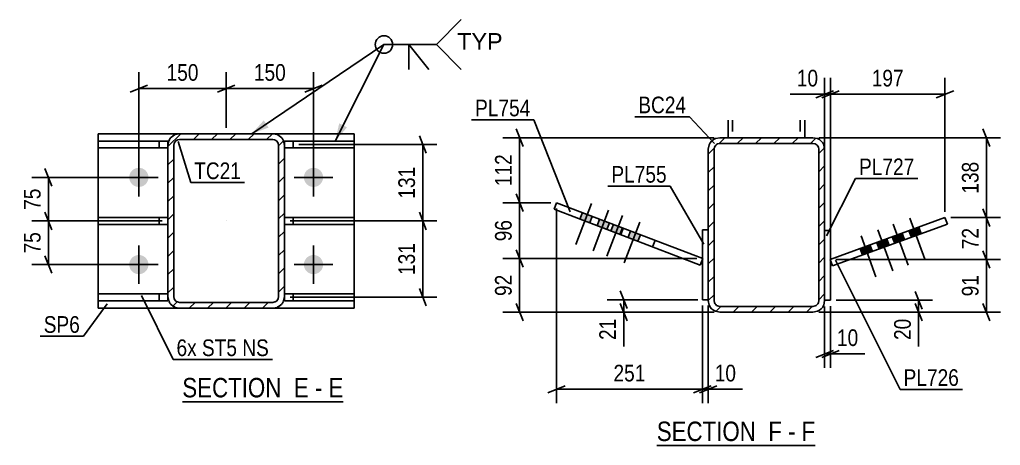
# Model space of a CAD drawing. Header units: millimetres. Extents: x -282 to 907, y -340 to 501.
# Drawn here: x -60.7 to 107.8, y -137.9 to -64.6 of the extents above; entities that cross this region are included whole.
import ezdxf

# ---------------------------------------------------------------- set-up
doc = ezdxf.new("R2010")
doc.units = ezdxf.units.MM
doc.linetypes.add('DXK_LINE_DOT2', pattern=[3.9198, 1.9599, -1.9599])
doc.linetypes.add('DXK_LINE_DOT3', pattern=[5.9187, 2.979, -0.9799, 0.9799, -0.9799])
doc.styles.add('Arial', font='ARIAL.TTF', dxfattribs={"height": 0.2})
doc.styles.add('Arial Narrow', font='ARIALN.TTF', dxfattribs={"height": 0.2})

# ---------------------------------------------------------------- blocks, each defined once
blk = doc.blocks.new('Unknown-284934793-16 - 57637')
at = {"color": 6, "linetype": 'Continuous'}
blk.add_line((-32.75, -130.34), (-5.1, -130.34), dxfattribs=at)
at = {"color": 0, "linetype": 'Continuous'}
for points in [[(-14.64, -129.59), (-14.64, -126.09), (-32.75, -126.09), (-32.75, -129.59)], [(-11.03, -129.59), (-11.03, -126.09), (-13.59, -126.09), (-13.59, -129.59)], [(-8.71, -129.59), (-8.71, -126.09), (-9.98, -126.09), (-9.98, -129.59)], [(-5.1, -129.59), (-5.1, -126.09), (-7.66, -126.09), (-7.66, -129.59)]]:
    blk.add_wipeout(points, dxfattribs=at)
at = {"color": 7, "linetype": 'Continuous', "style": 'Arial Narrow'}
for s, p in [('SECTION ', (-32.75, -129.59)), ('E', (-13.59, -129.59)), ('E', (-7.66, -129.59)), ('-', (-9.98, -129.59))]:
    blk.add_text(s, height=3.34, dxfattribs=at).set_placement(p)
blk = doc.blocks.new('Unknown-284934793-17 - 60447')
at = {"color": 6, "linetype": 'Continuous'}
blk.add_line((48.75, -137.85), (75.96, -137.85), dxfattribs=at)
at = {"color": 0, "linetype": 'Continuous'}
for points in [[(66.85, -137.1), (66.85, -133.6), (48.75, -133.6), (48.75, -137.1)], [(70.25, -137.1), (70.25, -133.6), (67.9, -133.6), (67.9, -137.1)], [(72.57, -137.1), (72.57, -133.6), (71.3, -133.6), (71.3, -137.1)], [(75.96, -137.1), (75.96, -133.6), (73.62, -133.6), (73.62, -137.1)]]:
    blk.add_wipeout(points, dxfattribs=at)
at = {"color": 7, "linetype": 'Continuous', "style": 'Arial Narrow'}
for s, p in [('SECTION ', (48.75, -137.1)), ('F', (67.9, -137.1)), ('F', (73.62, -137.1)), ('-', (71.3, -137.1))]:
    blk.add_text(s, height=3.34, dxfattribs=at).set_placement(p)
blk = doc.blocks.new('Part-284934793-57679 - 57637')
at = {"color": 2, "linetype": 'Continuous'}
for p, q in [((-15.22, -111.81), (-3.22, -111.81)), ((-15.22, -112.26), (-15.22, -113.01)), ((-3.22, -111.81), (-3.22, -113.01)), ((-3.22, -113.01), (-15.22, -113.01))]:
    blk.add_line(p, q, dxfattribs=at)
at = {"color": 7, "linetype": 'DXK_LINE_DOT2'}
for p, q in [((-13.72, -111.81), (-15.22, -111.81)), ((-15.22, -111.81), (-15.22, -111.81)), ((-15.22, -111.81), (-15.22, -112.26)), ((-3.22, -111.81), (-13.72, -111.81)), ((-13.72, -111.81), (-13.72, -113.01)), ((-13.72, -113.01), (-15.22, -113.01)), ((-15.22, -113.01), (-15.22, -113.01)), ((-3.22, -113.01), (-13.72, -113.01))]:
    blk.add_line(p, q, dxfattribs=at)
blk = doc.blocks.new('Part-284934793-57680 - 57637')
at = {"color": 2, "linetype": 'Continuous'}
for p, q in [((-47.22, -99.86), (-47.22, -98.66)), ((-47.22, -98.66), (-35.22, -98.66)), ((-35.22, -99.86), (-47.22, -99.86))]:
    blk.add_line(p, q, dxfattribs=at)
at = {"color": 7, "linetype": 'DXK_LINE_DOT2'}
for p, q in [((-47.22, -98.66), (-36.72, -98.66)), ((-36.72, -99.86), (-36.72, -98.66)), ((-36.72, -98.66), (-35.22, -98.66)), ((-35.22, -98.66), (-35.22, -99.86)), ((-47.22, -99.86), (-36.72, -99.86)), ((-36.72, -99.86), (-35.22, -99.86)), ((-35.22, -99.86), (-35.22, -99.86))]:
    blk.add_line(p, q, dxfattribs=at)
blk = doc.blocks.new('Part-284934793-57648 - 57637')
at = {"linetype": 'Continuous'}
h = blk.add_hatch(dxfattribs=at)
h.set_pattern_fill('', scale=0.7, style=0, pattern_type=0)
h.set_pattern_definition([(45, (-15.3725, -85.4925), (-1.57154, 1.57154), [])])
h.paths.add_polyline_path([(-15.22, -86.26), (-15.37, -85.49), (-15.81, -84.84), (-16.45, -84.41), (-17.22, -84.26), (-33.22, -84.26), (-33.99, -84.41), (-34.63, -84.84), (-35.07, -85.49), (-35.22, -86.26), (-35.22, -112.26), (-35.07, -113.02), (-34.63, -113.67), (-33.99, -114.11), (-33.22, -114.26), (-17.22, -114.26), (-16.45, -114.11), (-15.81, -113.67), (-15.37, -113.02), (-15.22, -112.26)])
h.paths.add_polyline_path([(-16.3, -112.64), (-16.51, -112.97), (-16.84, -113.18), (-17.22, -113.26), (-33.22, -113.26), (-33.6, -113.18), (-33.93, -112.97), (-34.14, -112.64), (-34.22, -112.26), (-34.22, -86.26), (-34.14, -85.88), (-33.93, -85.55), (-33.6, -85.33), (-33.22, -85.26), (-17.22, -85.26), (-16.84, -85.33), (-16.51, -85.55), (-16.3, -85.88), (-16.22, -86.26), (-16.22, -112.26)])
at = {"color": 7, "linetype": 'DXK_LINE_DOT2'}
for p, q in [((-35.22, -86.26), (-35.07, -85.49)), ((-34.14, -85.88), (-34.22, -86.26)), ((-33.99, -84.41), (-33.22, -84.26)), ((-33.22, -85.26), (-33.6, -85.33)), ((-33.22, -84.26), (-17.22, -84.26)), ((-33.22, -85.26), (-17.22, -85.26)), ((-17.22, -84.26), (-16.45, -84.41)), ((-16.84, -85.33), (-17.22, -85.26)), ((-16.22, -86.26), (-16.3, -85.88)), ((-15.37, -85.49), (-15.22, -86.26)), ((-35.22, -86.26), (-35.22, -112.26)), ((-34.22, -112.26), (-34.22, -86.26)), ((-16.22, -112.26), (-16.22, -86.26)), ((-15.22, -112.26), (-15.22, -86.26)), ((-35.07, -113.02), (-35.22, -112.26)), ((-34.22, -112.26), (-34.14, -112.64)), ((-16.3, -112.64), (-16.22, -112.26)), ((-15.22, -112.26), (-15.37, -113.02)), ((-33.22, -114.26), (-33.99, -114.11)), ((-33.6, -113.18), (-33.22, -113.26)), ((-33.22, -113.26), (-17.22, -113.26)), ((-33.22, -114.26), (-17.22, -114.26)), ((-17.22, -113.26), (-16.84, -113.18)), ((-16.45, -114.11), (-17.22, -114.26))]:
    blk.add_line(p, q, dxfattribs=at)
at = {"color": 2, "linetype": 'Continuous'}
for p, q in [((-35.07, -85.49), (-35.22, -86.26)), ((-34.22, -86.26), (-34.14, -85.88)), ((-33.22, -84.26), (-33.99, -84.41)), ((-33.6, -85.33), (-33.22, -85.26)), ((-33.22, -84.26), (-33.22, -84.26)), ((-33.22, -84.26), (-17.22, -84.26)), ((-33.22, -85.26), (-33.22, -85.26)), ((-33.22, -85.26), (-17.22, -85.26)), ((-17.22, -84.26), (-17.22, -84.26)), ((-16.45, -84.41), (-17.22, -84.26)), ((-17.22, -85.26), (-17.22, -85.26)), ((-17.22, -85.26), (-16.84, -85.33)), ((-16.3, -85.88), (-16.22, -86.26)), ((-15.22, -86.26), (-15.37, -85.49)), ((-35.22, -86.26), (-35.22, -86.26)), ((-35.22, -112.26), (-35.22, -86.26)), ((-34.22, -86.26), (-34.22, -86.26)), ((-34.22, -112.26), (-34.22, -86.26)), ((-16.22, -86.26), (-16.22, -86.26)), ((-16.22, -112.26), (-16.22, -86.26)), ((-15.22, -86.26), (-15.22, -86.26)), ((-15.22, -112.26), (-15.22, -86.26)), ((-35.22, -112.26), (-35.22, -112.26)), ((-35.22, -112.26), (-35.07, -113.02)), ((-34.22, -112.26), (-34.22, -112.26)), ((-34.14, -112.64), (-34.22, -112.26)), ((-16.22, -112.26), (-16.3, -112.64)), ((-16.22, -112.26), (-16.22, -112.26)), ((-15.37, -113.02), (-15.22, -112.26)), ((-15.22, -112.26), (-15.22, -112.26)), ((-33.99, -114.11), (-33.22, -114.26)), ((-33.22, -113.26), (-33.6, -113.18)), ((-33.22, -113.26), (-33.22, -113.26)), ((-33.22, -113.26), (-17.22, -113.26)), ((-33.22, -114.26), (-33.22, -114.26)), ((-33.22, -114.26), (-17.22, -114.26)), ((-16.84, -113.18), (-17.22, -113.26)), ((-17.22, -113.26), (-17.22, -113.26)), ((-17.22, -114.26), (-16.45, -114.11)), ((-17.22, -114.26), (-17.22, -114.26))]:
    blk.add_line(p, q, dxfattribs=at)
at = {"color": 7, "linetype": 'DXK_LINE_DOT3'}
blk.add_line((-25.22, -99.26), (-25.22, -99.26), dxfattribs=at)
at = {"color": 7, "linetype": 'DXK_LINE_DOT2'}
for centre, radius, start, end in [((-33.22, -86.26), 2, 112.5, 157.5), ((-33.22, -86.26), 1, 112.5, 157.5), ((-17.22, -86.26), 1, 22.5, 67.5), ((-17.22, -86.26), 2, 22.5, 67.5), ((-33.22, -112.26), 1, 202.5, 247.5), ((-17.22, -112.26), 1, 292.5, 337.5), ((-33.22, -112.26), 2, 202.5, 247.5), ((-17.22, -112.26), 2, 292.5, 337.5)]:
    blk.add_arc(centre, radius, start, end, dxfattribs=at)
at = {"color": 2, "linetype": 'Continuous'}
for centre, radius, start, end in [((-33.22, -86.26), 2, 112.5, 157.5), ((-33.22, -86.26), 1, 112.5, 157.5), ((-17.22, -86.26), 1, 22.5, 67.5), ((-17.22, -86.26), 2, 22.5, 67.5), ((-33.22, -112.26), 1, 202.5, 247.5), ((-17.22, -112.26), 1, 292.5, 337.5), ((-33.22, -112.26), 2, 202.5, 247.5), ((-17.22, -112.26), 2, 292.5, 337.5)]:
    blk.add_arc(centre, radius, start, end, dxfattribs=at)
blk = doc.blocks.new('Part-284934793-57675 - 57637')
at = {"color": 2, "linetype": 'Continuous'}
for p, q in [((-47.22, -84.26), (-47.22, -114.26)), ((-47.22, -84.26), (-33.22, -84.26)), ((-3.22, -84.26), (-17.22, -84.26)), ((-3.22, -84.26), (-3.22, -114.26)), ((-47.22, -114.26), (-47.22, -114.26)), ((-47.22, -114.26), (-33.22, -114.26)), ((-3.22, -114.26), (-17.22, -114.26)), ((-3.22, -114.26), (-3.22, -114.26))]:
    blk.add_line(p, q, dxfattribs=at)
at = {"color": 7, "linetype": 'DXK_LINE_DOT2'}
for p, q in [((-47.22, -84.26), (-47.22, -84.26)), ((-3.22, -84.26), (-47.22, -84.26)), ((-17.22, -84.26), (-33.22, -84.26)), ((-3.22, -84.26), (-3.22, -84.26)), ((-47.22, -114.26), (-3.22, -114.26)), ((-17.22, -114.26), (-33.22, -114.26))]:
    blk.add_line(p, q, dxfattribs=at)
blk = doc.blocks.new('Part-284934793-57677 - 57637')
at = {"color": 2, "linetype": 'Continuous'}
for p, q in [((-15.22, -98.66), (-3.22, -98.66)), ((-3.22, -98.66), (-3.22, -99.86)), ((-3.22, -99.86), (-15.22, -99.86))]:
    blk.add_line(p, q, dxfattribs=at)
at = {"color": 7, "linetype": 'DXK_LINE_DOT2'}
for p, q in [((-13.72, -98.66), (-15.22, -98.66)), ((-15.22, -98.66), (-15.22, -98.66)), ((-15.22, -98.66), (-15.22, -99.86)), ((-3.22, -98.66), (-13.72, -98.66)), ((-13.72, -98.66), (-13.72, -99.86)), ((-15.22, -99.86), (-13.72, -99.86)), ((-13.72, -99.86), (-3.22, -99.86))]:
    blk.add_line(p, q, dxfattribs=at)
blk = doc.blocks.new('Part-284934793-57678 - 57637')
at = {"color": 2, "linetype": 'Continuous'}
for p, q in [((-15.22, -85.51), (-15.22, -85.51)), ((-15.22, -85.51), (-3.22, -85.51)), ((-15.22, -85.51), (-15.22, -86.26)), ((-3.22, -85.51), (-3.22, -86.71)), ((-3.22, -86.71), (-15.22, -86.71))]:
    blk.add_line(p, q, dxfattribs=at)
at = {"color": 7, "linetype": 'DXK_LINE_DOT2'}
for p, q in [((-13.72, -85.51), (-15.22, -85.51)), ((-3.22, -85.51), (-13.72, -85.51)), ((-13.72, -85.51), (-13.72, -86.71)), ((-15.22, -86.71), (-15.22, -86.26)), ((-13.72, -86.71), (-15.22, -86.71)), ((-13.72, -86.71), (-3.22, -86.71))]:
    blk.add_line(p, q, dxfattribs=at)
blk = doc.blocks.new('Part-284934793-57681 - 57637')
at = {"color": 2, "linetype": 'Continuous'}
for p, q in [((-47.22, -86.71), (-47.22, -85.51)), ((-47.22, -85.51), (-35.22, -85.51)), ((-35.22, -85.51), (-35.22, -86.26)), ((-35.22, -86.71), (-47.22, -86.71))]:
    blk.add_line(p, q, dxfattribs=at)
at = {"color": 7, "linetype": 'DXK_LINE_DOT2'}
for p, q in [((-47.22, -85.51), (-36.72, -85.51)), ((-36.72, -86.71), (-36.72, -85.51)), ((-36.72, -85.51), (-35.22, -85.51)), ((-47.22, -86.71), (-36.72, -86.71)), ((-36.72, -86.71), (-35.22, -86.71)), ((-35.22, -86.26), (-35.22, -86.71)), ((-35.22, -86.71), (-35.22, -86.71))]:
    blk.add_line(p, q, dxfattribs=at)
blk = doc.blocks.new('Part-284934793-57682 - 57637')
at = {"color": 2, "linetype": 'Continuous'}
for p, q in [((-47.22, -113.01), (-47.22, -111.81)), ((-47.22, -111.81), (-35.22, -111.81)), ((-35.22, -113.01), (-35.22, -112.26)), ((-35.22, -113.01), (-47.22, -113.01)), ((-35.22, -113.01), (-35.22, -113.01))]:
    blk.add_line(p, q, dxfattribs=at)
at = {"color": 7, "linetype": 'DXK_LINE_DOT2'}
for p, q in [((-36.72, -111.81), (-47.22, -111.81)), ((-36.72, -113.01), (-36.72, -111.81)), ((-36.72, -111.81), (-35.22, -111.81)), ((-35.22, -111.81), (-35.22, -112.26)), ((-47.22, -113.01), (-36.72, -113.01)), ((-36.72, -113.01), (-35.22, -113.01)), ((-35.22, -113.01), (-35.22, -113.01))]:
    blk.add_line(p, q, dxfattribs=at)
blk = doc.blocks.new('Bolt-284934793-57768 - 57637')
at = {"linetype": 'Continuous'}
for points in [[(-41.87, -91.76, -1), (-38.57, -91.76, -1)], [(-11.87, -91.76, -1), (-8.57, -91.76, -1)], [(-41.87, -106.76, -1), (-38.57, -106.76, -1)], [(-11.87, -106.76, -1), (-8.57, -106.76, -1)]]:
    blk.add_hatch(color=1, dxfattribs=at).paths.add_polyline_path(points)
at = {"color": 1, "linetype": 'Continuous'}
for p, q in [((-40.22, -95.06), (-40.22, -88.46)), ((-10.22, -95.06), (-10.22, -88.46)), ((-36.92, -91.76), (-43.52, -91.76)), ((-6.92, -91.76), (-13.52, -91.76)), ((-40.22, -110.06), (-40.22, -103.46)), ((-10.22, -110.06), (-10.22, -103.46)), ((-36.92, -106.76), (-43.52, -106.76)), ((-6.92, -106.76), (-13.52, -106.76))]:
    blk.add_line(p, q, dxfattribs=at)
blk = doc.blocks.new('Part-284934793-60572 - 60447')
at = {"color": 2, "linetype": 'Continuous'}
for p, q in [((31.1, -97.24), (31.53, -96.12)), ((56.2, -106.84), (31.1, -97.24)), ((56.63, -105.72), (31.53, -96.12)), ((42.42, -101.57), (42.85, -100.45)), ((56.63, -105.72), (56.2, -106.84))]:
    blk.add_line(p, q, dxfattribs=at)
at = {"color": 7, "linetype": 'DXK_LINE_DOT2'}
blk.add_line((48.02, -103.71), (48.45, -102.59), dxfattribs=at)
blk = doc.blocks.new('Part-284934793-60556 - 60447')
at = {"color": 2, "linetype": 'Continuous'}
for p, q in [((78.53, -105.87), (98.25, -98.69)), ((98.66, -99.82), (98.25, -98.69)), ((78.94, -107), (98.66, -99.82)), ((86.93, -104.09), (86.52, -102.96)), ((78.53, -105.87), (78.94, -107))]:
    blk.add_line(p, q, dxfattribs=at)
at = {"color": 7, "linetype": 'DXK_LINE_DOT2'}
blk.add_line((87.18, -104), (86.77, -102.87), dxfattribs=at)
blk = doc.blocks.new('Part-284934793-60460 - 60447')
at = {"color": 7, "linetype": 'DXK_LINE_DOT2'}
for p, q in [((60.98, -84.94), (73.38, -84.94)), ((73.71, -84.94), (62.58, -84.94)), ((74.06, -84.94), (73.71, -84.94)), ((74.18, -84.94), (74.06, -84.94))]:
    blk.add_line(p, q, dxfattribs=at)
blk = doc.blocks.new('Part-284934793-60546 - 60447')
at = {"color": 2, "linetype": 'Continuous'}
for p, q in [((56.58, -100.8), (57.58, -100.8)), ((56.58, -112.8), (56.58, -100.8)), ((57.58, -112.8), (56.58, -112.8))]:
    blk.add_line(p, q, dxfattribs=at)
at = {"color": 7, "linetype": 'DXK_LINE_DOT2'}
blk.add_line((57.58, -100.8), (57.58, -112.8), dxfattribs=at)
blk = doc.blocks.new('Part-284934793-60514 - 60447')
at = {"color": 2, "linetype": 'Continuous'}
for p, q in [((78.58, -100.9), (77.58, -100.9)), ((78.58, -112.9), (78.58, -100.9)), ((77.58, -112.9), (78.58, -112.9))]:
    blk.add_line(p, q, dxfattribs=at)
at = {"color": 7, "linetype": 'DXK_LINE_DOT2'}
blk.add_line((77.58, -100.9), (77.58, -112.9), dxfattribs=at)
blk = doc.blocks.new('Part-284934793-60552 - 60447')
at = {"linetype": 'Continuous'}
h = blk.add_hatch(dxfattribs=at)
h.set_pattern_fill('', scale=0.7, style=0, pattern_type=0)
h.set_pattern_definition([(45, (57.5781, -112.9406), (-1.57154, 1.57154), [])])
h.paths.add_polyline_path([(57.58, -86.94), (57.58, -112.94), (57.73, -113.71), (58.16, -114.35), (58.81, -114.79), (59.58, -114.94), (75.58, -114.94), (76.34, -114.79), (76.99, -114.35), (77.43, -113.71), (77.58, -112.94), (77.58, -86.94), (77.43, -86.18), (76.99, -85.53), (76.34, -85.09), (75.58, -84.94), (59.58, -84.94), (58.81, -85.09), (58.16, -85.53), (57.73, -86.18)])
h.paths.add_polyline_path([(58.87, -86.23), (59.2, -86.02), (59.58, -85.94), (75.58, -85.94), (75.96, -86.02), (76.29, -86.23), (76.5, -86.56), (76.58, -86.94), (76.58, -112.94), (76.5, -113.32), (76.29, -113.65), (75.96, -113.86), (75.58, -113.94), (59.58, -113.94), (59.2, -113.86), (58.87, -113.65), (58.65, -113.32), (58.58, -112.94), (58.58, -86.94), (58.65, -86.56)])
at = {"color": 2, "linetype": 'Continuous'}
for p, q in [((59.58, -84.94), (58.81, -85.09)), ((59.58, -84.94), (75.58, -84.94)), ((76.34, -85.09), (75.58, -84.94)), ((57.73, -86.18), (57.58, -86.94)), ((57.58, -112.94), (57.58, -86.94)), ((58.58, -86.94), (58.65, -86.56)), ((58.58, -112.94), (58.58, -86.94)), ((59.2, -86.02), (59.58, -85.94)), ((59.58, -85.94), (75.58, -85.94)), ((75.58, -85.94), (75.96, -86.02)), ((76.5, -86.56), (76.58, -86.94)), ((76.58, -112.94), (76.58, -86.94)), ((77.58, -86.94), (77.43, -86.18)), ((77.58, -112.94), (77.58, -86.94)), ((57.58, -112.94), (57.73, -113.71)), ((58.65, -113.32), (58.58, -112.94)), ((59.58, -113.94), (59.2, -113.86)), ((59.58, -113.94), (75.58, -113.94)), ((75.96, -113.86), (75.58, -113.94)), ((76.58, -112.94), (76.5, -113.32)), ((77.43, -113.71), (77.58, -112.94)), ((58.81, -114.79), (59.58, -114.94)), ((59.58, -114.94), (75.58, -114.94)), ((75.58, -114.94), (76.34, -114.79))]:
    blk.add_line(p, q, dxfattribs=at)
for centre, radius, start, end in [((59.58, -86.94), 2, 112.5, 157.5), ((75.58, -86.94), 2, 22.5, 67.5), ((59.58, -86.94), 1, 112.5, 157.5), ((75.58, -86.94), 1, 22.5, 67.5), ((59.58, -112.94), 2, 202.5, 247.5), ((59.58, -112.94), 1, 202.5, 247.5), ((75.58, -112.94), 1, 292.5, 337.5), ((75.58, -112.94), 2, 292.5, 337.5)]:
    blk.add_arc(centre, radius, start, end, dxfattribs=at)
blk = doc.blocks.new('Part-284934793-60553 - 60447')
at = {"color": 2, "linetype": 'Continuous'}
for p, q in [((60.98, -84.94), (60.98, -81.94)), ((74.18, -81.94), (74.18, -84.94))]:
    blk.add_line(p, q, dxfattribs=at)
at = {"color": 7, "linetype": 'DXK_LINE_DOT2'}
for p, q in [((61.78, -81.94), (61.78, -84.94)), ((73.38, -81.94), (73.38, -84.94)), ((74.18, -84.94), (60.98, -84.94))]:
    blk.add_line(p, q, dxfattribs=at)
blk = doc.blocks.new('Bolt-284934793-60585 - 60447')
at = {"linetype": 'Continuous'}
for points in [[(93.76, -100.33), (92.07, -100.94), (92.48, -102.07), (94.17, -101.45)], [(88.24, -102.33), (86.55, -102.95), (86.96, -104.08), (88.65, -103.46)], [(90.89, -101.37), (89.2, -101.99), (89.61, -103.11), (91.3, -102.5)], [(85.37, -103.38), (83.68, -104), (84.09, -105.12), (85.78, -104.51)]]:
    blk.add_hatch(color=1, dxfattribs=at).paths.add_polyline_path(points)
at = {"color": 1, "linetype": 'Continuous'}
for p, q in [((92.23, -98.75), (94.79, -105.8)), ((86.71, -100.76), (89.27, -107.81)), ((89.36, -99.8), (91.92, -106.85)), ((92.07, -100.94), (92.48, -102.07)), ((93.76, -100.33), (94.17, -101.45)), ((83.84, -101.81), (86.4, -108.86)), ((88.24, -102.33), (88.65, -103.46)), ((89.2, -101.99), (89.61, -103.11)), ((90.89, -101.37), (91.3, -102.5)), ((83.68, -104), (84.09, -105.12)), ((85.37, -103.38), (85.78, -104.51)), ((86.55, -102.95), (86.96, -104.08))]:
    blk.add_line(p, q, dxfattribs=at)
blk = doc.blocks.new('Bolt-284934793-60601 - 60447')
at = {"linetype": 'Continuous'}
for points in [[(37.66, -98.46), (35.97, -97.82), (35.55, -98.94), (37.23, -99.58)], [(40.6, -99.59), (38.92, -98.95), (38.49, -100.07), (40.17, -100.71)], [(42.99, -100.5), (41.3, -99.86), (40.88, -100.98), (42.56, -101.62)], [(45.93, -101.63), (44.25, -100.98), (43.82, -102.11), (45.5, -102.75)]]:
    blk.add_hatch(color=1, dxfattribs=at).paths.add_polyline_path(points)
at = {"color": 1, "linetype": 'Continuous'}
for p, q in [((37.53, -96.27), (34.85, -103.28)), ((40.48, -97.4), (37.8, -104.4)), ((35.97, -97.82), (35.55, -98.94)), ((37.66, -98.46), (37.23, -99.58)), ((38.92, -98.95), (38.49, -100.07)), ((42.86, -98.31), (40.18, -105.32)), ((40.6, -99.59), (40.17, -100.71)), ((41.3, -99.86), (40.88, -100.98)), ((42.99, -100.5), (42.56, -101.62)), ((45.81, -99.44), (43.13, -106.44)), ((44.25, -100.98), (43.82, -102.11)), ((45.93, -101.63), (45.5, -102.75))]:
    blk.add_line(p, q, dxfattribs=at)
blk = doc.blocks.new('StraightDimension-284934793-60380 - 57637')
at = {"color": 7, "linetype": 'Continuous'}
for p, q in [((-40.22, -90.76), (-40.22, -73.65)), ((-25.22, -83.26), (-25.22, -73.65)), ((-38.72, -75.9), (-41.72, -77.1)), ((-40.22, -76.5), (-25.22, -76.5)), ((-26.72, -77.1), (-23.72, -75.9))]:
    blk.add_line(p, q, dxfattribs=at)
at = {"color": 0}
blk.add_wipeout([(-29.38, -75.75), (-29.38, -71.55), (-36.06, -71.55), (-36.06, -75.75)], dxfattribs=at)
at = {"color": 3, "style": 'Arial Narrow'}
blk.add_text('150', height=2.863, dxfattribs=at).set_placement((-35.46, -75.15))
blk = doc.blocks.new('StraightDimension-284934793-60347 - 57637')
at = {"color": 7, "linetype": 'Continuous'}
for p, q in [((-56.35, -90.26), (-55.15, -93.26)), ((-41.22, -91.76), (-58.6, -91.76)), ((-55.75, -99.26), (-55.75, -91.76)), ((-36.22, -99.26), (-58.6, -99.26)), ((-55.15, -100.76), (-56.35, -97.76))]:
    blk.add_line(p, q, dxfattribs=at)
at = {"color": 0}
blk.add_wipeout([(-56.5, -93.08), (-60.7, -93.08), (-60.7, -97.94), (-56.5, -97.94)], dxfattribs=at)
at = {"color": 3, "style": 'Arial Narrow'}
blk.add_text('75', height=2.863, rotation=90.0002, dxfattribs=at).set_placement((-57.1, -97.34))
blk = doc.blocks.new('StraightDimension-284934793-60348 - 57637')
at = {"color": 7, "linetype": 'Continuous'}
for p, q in [((-36.22, -99.26), (-58.6, -99.26)), ((-56.35, -97.76), (-55.15, -100.76)), ((-55.75, -106.76), (-55.75, -99.26)), ((-55.15, -108.26), (-56.35, -105.26)), ((-41.22, -106.76), (-58.6, -106.76))]:
    blk.add_line(p, q, dxfattribs=at)
at = {"color": 0}
blk.add_wipeout([(-56.5, -100.58), (-60.7, -100.58), (-60.7, -105.44), (-56.5, -105.44)], dxfattribs=at)
at = {"color": 3, "style": 'Arial Narrow'}
blk.add_text('75', height=2.863, rotation=90.0002, dxfattribs=at).set_placement((-57.1, -104.84))
blk = doc.blocks.new('StraightDimension-284934793-60366 - 57637')
at = {"color": 7, "linetype": 'Continuous'}
for p, q in [((9.16, -87.61), (7.96, -84.61)), ((-12.72, -86.11), (10.96, -86.11)), ((8.56, -99.26), (8.56, -86.11)), ((-14.22, -99.26), (10.96, -99.26)), ((7.96, -97.76), (9.16, -100.76))]:
    blk.add_line(p, q, dxfattribs=at)
at = {"color": 0}
blk.add_wipeout([(7.81, -89.34), (3.61, -89.34), (3.61, -96.02), (7.81, -96.02)], dxfattribs=at)
at = {"color": 3, "style": 'Arial Narrow'}
blk.add_text('131', height=2.863, rotation=90.0002, dxfattribs=at).set_placement((7.21, -95.42))
blk = doc.blocks.new('StraightDimension-284934793-60367 - 57637')
at = {"color": 7, "linetype": 'Continuous'}
for p, q in [((-14.22, -99.26), (10.96, -99.26)), ((9.16, -100.76), (7.96, -97.76)), ((8.56, -112.36), (8.56, -99.26)), ((7.96, -110.86), (9.16, -113.86)), ((-14.22, -112.36), (10.96, -112.36))]:
    blk.add_line(p, q, dxfattribs=at)
at = {"color": 0}
blk.add_wipeout([(7.81, -102.47), (3.61, -102.47), (3.61, -109.15), (7.81, -109.15)], dxfattribs=at)
at = {"color": 3, "style": 'Arial Narrow'}
blk.add_text('131', height=2.863, rotation=90.0002, dxfattribs=at).set_placement((7.21, -108.55))
blk = doc.blocks.new('StraightDimension-284934793-60379 - 57637')
at = {"color": 7, "linetype": 'Continuous'}
for p, q in [((-25.22, -83.26), (-25.22, -73.65)), ((-10.22, -90.76), (-10.22, -73.65)), ((-23.72, -75.9), (-26.72, -77.1)), ((-25.22, -76.5), (-10.22, -76.5)), ((-11.72, -77.1), (-8.72, -75.9))]:
    blk.add_line(p, q, dxfattribs=at)
at = {"color": 0}
blk.add_wipeout([(-14.38, -75.75), (-14.38, -71.55), (-21.06, -71.55), (-21.06, -75.75)], dxfattribs=at)
at = {"color": 3, "style": 'Arial Narrow'}
blk.add_text('150', height=2.863, dxfattribs=at).set_placement((-20.46, -75.15))
blk = doc.blocks.new('StraightDimension-284934793-60665 - 60447')
at = {"color": 7, "linetype": 'Continuous'}
for p, q in [((55.77, -112.8), (40.23, -112.8)), ((42.48, -111.3), (43.68, -114.3)), ((43.08, -114.94), (43.08, -112.8)), ((43.68, -116.44), (42.48, -113.44)), ((58.58, -114.94), (40.23, -114.94))]:
    blk.add_line(p, q, dxfattribs=at)
at = {"color": 0}
blk.add_wipeout([(42.33, -115.47), (38.13, -115.47), (38.13, -120.32), (42.33, -120.32)], dxfattribs=at)
at = {"color": 7, "linetype": 'Continuous'}
blk.add_line((43.08, -114.94), (43.08, -120.85), dxfattribs=at)
blk.add_line((43.08, -114.94), (43.08, -120.85), dxfattribs=at)
at = {"color": 3, "style": 'Arial Narrow'}
blk.add_text('21', height=2.863, rotation=90.0002, dxfattribs=at).set_placement((41.73, -119.72))
blk = doc.blocks.new('StraightDimension-284934793-62670 - 60447')
at = {"color": 7, "linetype": 'Continuous'}
for p, q in [((104.77, -104.37), (105.97, -107.37)), ((79.53, -105.87), (107.77, -105.87)), ((105.37, -114.94), (105.37, -105.87)), ((105.97, -116.44), (104.77, -113.44)), ((76.58, -114.94), (107.77, -114.94))]:
    blk.add_line(p, q, dxfattribs=at)
at = {"color": 0}
blk.add_wipeout([(104.62, -107.98), (100.42, -107.98), (100.42, -112.83), (104.62, -112.83)], dxfattribs=at)
at = {"color": 3, "style": 'Arial Narrow'}
blk.add_text('91', height=2.863, rotation=90.0002, dxfattribs=at).set_placement((104.02, -112.23))
blk = doc.blocks.new('StraightDimension-284934793-60744 - 60447')
at = {"color": 7, "linetype": 'Continuous'}
for p, q in [((77.58, -99.9), (77.58, -74.63)), ((78.58, -104.85), (78.58, -74.63)), ((76.08, -78.08), (79.08, -76.88)), ((80.08, -76.88), (77.08, -78.08)), ((77.58, -77.48), (78.58, -77.48))]:
    blk.add_line(p, q, dxfattribs=at)
at = {"color": 0}
blk.add_wipeout([(77.05, -76.73), (77.05, -72.53), (72.2, -72.53), (72.2, -76.73)], dxfattribs=at)
at = {"color": 7, "linetype": 'Continuous'}
blk.add_line((77.58, -77.48), (71.67, -77.48), dxfattribs=at)
blk.add_line((77.58, -77.48), (71.67, -77.48), dxfattribs=at)
at = {"color": 3, "style": 'Arial Narrow'}
blk.add_text('10', height=2.863, dxfattribs=at).set_placement((72.8, -76.13))
blk = doc.blocks.new('StraightDimension-284934793-60687 - 60447')
at = {"color": 7, "linetype": 'Continuous'}
for p, q in [((77.58, -113.94), (77.58, -124.51)), ((78.58, -113.9), (78.58, -124.51)), ((76.08, -122.71), (79.08, -121.51)), ((80.08, -121.51), (77.08, -122.71)), ((77.58, -122.11), (78.58, -122.11))]:
    blk.add_line(p, q, dxfattribs=at)
at = {"color": 0}
blk.add_wipeout([(83.96, -121.36), (83.96, -117.16), (79.1, -117.16), (79.1, -121.36)], dxfattribs=at)
at = {"color": 7, "linetype": 'Continuous'}
blk.add_line((78.58, -122.11), (84.48, -122.11), dxfattribs=at)
blk.add_line((78.58, -122.11), (84.48, -122.11), dxfattribs=at)
at = {"color": 3, "style": 'Arial Narrow'}
blk.add_text('10', height=2.863, dxfattribs=at).set_placement((79.7, -120.76))
blk = doc.blocks.new('StraightDimension-284934793-62695 - 60447')
at = {"color": 7, "linetype": 'Continuous'}
for p, q in [((24.57, -83.44), (25.77, -86.44)), ((58.58, -84.94), (22.32, -84.94)), ((25.17, -96.12), (25.17, -84.94)), ((25.77, -97.62), (24.57, -94.62)), ((30.53, -96.12), (22.32, -96.12))]:
    blk.add_line(p, q, dxfattribs=at)
at = {"color": 0}
blk.add_wipeout([(24.42, -87.19), (20.22, -87.19), (20.22, -93.87), (24.42, -93.87)], dxfattribs=at)
at = {"color": 3, "style": 'Arial Narrow'}
blk.add_text('112', height=2.863, rotation=90.0002, dxfattribs=at).set_placement((23.82, -93.27))
blk = doc.blocks.new('StraightDimension-284934793-60704 - 60447')
at = {"color": 7, "linetype": 'Continuous'}
for p, q in [((93.13, -111.4), (94.33, -114.4)), ((79.58, -112.9), (96.13, -112.9)), ((94.33, -116.44), (93.13, -113.44)), ((93.73, -114.94), (93.73, -112.9)), ((76.58, -114.94), (96.13, -114.94))]:
    blk.add_line(p, q, dxfattribs=at)
at = {"color": 0}
blk.add_wipeout([(92.98, -115.47), (88.78, -115.47), (88.78, -120.32), (92.98, -120.32)], dxfattribs=at)
at = {"color": 7, "linetype": 'Continuous'}
blk.add_line((93.73, -114.94), (93.73, -120.85), dxfattribs=at)
blk.add_line((93.73, -114.94), (93.73, -120.85), dxfattribs=at)
at = {"color": 3, "style": 'Arial Narrow'}
blk.add_text('20', height=2.863, rotation=90.0002, dxfattribs=at).set_placement((92.38, -119.72))
blk = doc.blocks.new('StraightDimension-284934793-60743 - 60447')
at = {"color": 7, "linetype": 'Continuous'}
for p, q in [((78.58, -104.85), (78.58, -74.63)), ((98.25, -97.69), (98.25, -74.63)), ((80.08, -76.88), (77.08, -78.08)), ((78.58, -77.48), (98.25, -77.48)), ((96.75, -78.08), (99.75, -76.88))]:
    blk.add_line(p, q, dxfattribs=at)
at = {"color": 0}
blk.add_wipeout([(91.76, -76.73), (91.76, -72.53), (85.07, -72.53), (85.07, -76.73)], dxfattribs=at)
at = {"color": 3, "style": 'Arial Narrow'}
blk.add_text('197', height=2.863, dxfattribs=at).set_placement((85.67, -76.13))
blk = doc.blocks.new('StraightDimension-284934793-62668 - 60447')
at = {"color": 7, "linetype": 'Continuous'}
for p, q in [((105.97, -86.44), (104.77, -83.44)), ((76.58, -84.94), (107.77, -84.94)), ((105.37, -98.69), (105.37, -84.94)), ((104.77, -97.19), (105.97, -100.19)), ((99.25, -98.69), (107.77, -98.69))]:
    blk.add_line(p, q, dxfattribs=at)
at = {"color": 0}
blk.add_wipeout([(104.62, -88.47), (100.42, -88.47), (100.42, -95.16), (104.62, -95.16)], dxfattribs=at)
at = {"color": 3, "style": 'Arial Narrow'}
blk.add_text('138', height=2.863, rotation=90.0002, dxfattribs=at).set_placement((104.02, -94.56))
blk = doc.blocks.new('StraightDimension-284934793-62669 - 60447')
at = {"color": 7, "linetype": 'Continuous'}
for p, q in [((104.77, -97.19), (105.97, -100.19)), ((99.25, -98.69), (107.77, -98.69)), ((105.37, -105.87), (105.37, -98.69)), ((105.97, -107.37), (104.77, -104.37)), ((79.53, -105.87), (107.77, -105.87))]:
    blk.add_line(p, q, dxfattribs=at)
at = {"color": 0}
blk.add_wipeout([(104.62, -99.85), (100.42, -99.85), (100.42, -104.71), (104.62, -104.71)], dxfattribs=at)
at = {"color": 3, "style": 'Arial Narrow'}
blk.add_text('72', height=2.863, rotation=90.0002, dxfattribs=at).set_placement((104.02, -104.11))
blk = doc.blocks.new('StraightDimension-284934793-62696 - 60447')
at = {"color": 7, "linetype": 'Continuous'}
for p, q in [((24.57, -94.62), (25.77, -97.62)), ((30.53, -96.12), (22.32, -96.12)), ((25.17, -105.72), (25.17, -96.12)), ((25.77, -107.22), (24.57, -104.22)), ((55.63, -105.72), (22.32, -105.72))]:
    blk.add_line(p, q, dxfattribs=at)
at = {"color": 0}
blk.add_wipeout([(24.42, -98.49), (20.22, -98.49), (20.22, -103.35), (24.42, -103.35)], dxfattribs=at)
at = {"color": 3, "style": 'Arial Narrow'}
blk.add_text('96', height=2.863, rotation=90.0002, dxfattribs=at).set_placement((23.82, -102.75))
blk = doc.blocks.new('StraightDimension-284934793-62697 - 60447')
at = {"color": 7, "linetype": 'Continuous'}
for p, q in [((24.57, -104.22), (25.77, -107.22)), ((55.63, -105.72), (22.32, -105.72)), ((25.17, -114.94), (25.17, -105.72)), ((25.77, -116.44), (24.57, -113.44)), ((58.58, -114.94), (22.32, -114.94))]:
    blk.add_line(p, q, dxfattribs=at)
at = {"color": 0}
blk.add_wipeout([(24.42, -107.9), (20.22, -107.9), (20.22, -112.76), (24.42, -112.76)], dxfattribs=at)
at = {"color": 3, "style": 'Arial Narrow'}
blk.add_text('92', height=2.863, rotation=90.0002, dxfattribs=at).set_placement((23.82, -112.16))
blk = doc.blocks.new('StraightDimension-284934793-65944 - 60447')
at = {"color": 7, "linetype": 'Continuous'}
for p, q in [((56.58, -113.8), (56.58, -130.6)), ((57.58, -113.8), (57.58, -130.6)), ((55.08, -128.8), (58.08, -127.6)), ((59.08, -127.6), (56.08, -128.8)), ((56.58, -128.2), (57.58, -128.2))]:
    blk.add_line(p, q, dxfattribs=at)
at = {"color": 0}
blk.add_wipeout([(62.96, -127.45), (62.96, -123.25), (58.1, -123.25), (58.1, -127.45)], dxfattribs=at)
at = {"color": 7, "linetype": 'Continuous'}
blk.add_line((57.58, -128.2), (63.48, -128.2), dxfattribs=at)
blk.add_line((57.58, -128.2), (63.48, -128.2), dxfattribs=at)
at = {"color": 3, "style": 'Arial Narrow'}
blk.add_text('10', height=2.863, dxfattribs=at).set_placement((58.7, -126.85))
blk = doc.blocks.new('StraightDimension-284934793-65945 - 60447')
at = {"color": 7, "linetype": 'Continuous'}
for p, q in [((31.53, -97.12), (31.53, -130.6)), ((56.58, -113.8), (56.58, -130.6)), ((33.03, -127.6), (30.03, -128.8)), ((55.08, -128.8), (58.08, -127.6)), ((31.53, -128.2), (56.58, -128.2))]:
    blk.add_line(p, q, dxfattribs=at)
at = {"color": 0}
blk.add_wipeout([(47.39, -127.45), (47.39, -123.25), (40.71, -123.25), (40.71, -127.45)], dxfattribs=at)
at = {"color": 3, "style": 'Arial Narrow'}
blk.add_text('251', height=2.863, dxfattribs=at).set_placement((41.31, -126.85))
blk = doc.blocks.new('MarkSet-284934793-60335 - 57637')
at = {"color": 0}
for points in [[(-30.28, -122.49), (-30.28, -119.49), (-33.75, -119.49), (-33.75, -122.49)], [(-23.35, -122.49), (-23.35, -119.49), (-29.38, -119.49), (-29.38, -122.49)], [(-17.89, -122.49), (-17.89, -119.49), (-22.45, -119.49), (-22.45, -122.49)]]:
    blk.add_wipeout(points, dxfattribs=at)
for points in [[(-30.28, -122.49), (-30.28, -119.49), (-33.75, -119.49), (-33.75, -122.49)], [(-23.35, -122.49), (-23.35, -119.49), (-29.38, -119.49), (-29.38, -122.49)], [(-17.89, -122.49), (-17.89, -119.49), (-22.45, -119.49), (-22.45, -122.49)]]:
    blk.add_wipeout(points, dxfattribs=at)
at = {"color": 30, "linetype": 'Continuous'}
for p, q in [((-39.74, -112.08), (-34.35, -123.09)), ((-34.35, -123.09), (-17.29, -123.09))]:
    blk.add_line(p, q, dxfattribs=at)
at = {"color": 3, "style": 'Arial Narrow'}
for s, p in [('6x', (-33.75, -122.49)), ('ST5', (-29.38, -122.49)), ('NS', (-22.45, -122.49))]:
    blk.add_text(s, height=2.863, dxfattribs=at).set_placement(p)
blk = doc.blocks.new('Mark-284934793-60395 - 57637')
at = {"color": 0}
blk.add_wipeout([(-22.68, -92.06), (-22.68, -89.06), (-30.71, -89.06), (-30.71, -92.06)], dxfattribs=at)
blk.add_wipeout([(-22.68, -92.06), (-22.68, -89.06), (-30.71, -89.06), (-30.71, -92.06)], dxfattribs=at)
at = {"color": 30, "linetype": 'Continuous'}
for p, q in [((-33.47, -85.61), (-31.31, -92.66)), ((-31.31, -92.66), (-22.08, -92.66))]:
    blk.add_line(p, q, dxfattribs=at)
at = {"color": 3, "style": 'Arial Narrow'}
blk.add_text('TC21', height=2.863, dxfattribs=at).set_placement((-30.71, -92.06))
blk = doc.blocks.new('Mark-284934793-60398 - 57637')
at = {"color": 0}
blk.add_wipeout([(-50.35, -118.49), (-50.35, -115.49), (-56.56, -115.49), (-56.56, -118.49)], dxfattribs=at)
blk.add_wipeout([(-50.35, -118.49), (-50.35, -115.49), (-56.56, -115.49), (-56.56, -118.49)], dxfattribs=at)
at = {"color": 30, "linetype": 'Continuous'}
for p in [(-45.65, -113.51), (-57.16, -119.09)]:
    blk.add_line(p, (-49.75, -119.09), dxfattribs=at)
at = {"color": 3, "style": 'Arial Narrow'}
blk.add_text('SP6', height=2.863, dxfattribs=at).set_placement((-56.56, -118.49))
blk = doc.blocks.new('WeldMark-284934793-66094 - 57637')
at = {"linetype": 'Continuous'}
for points in [[(-17.92, -83.2), (-20.83, -84.26), (-18.76, -81.96)], [(-4.47, -83.17), (-6.49, -85.51), (-5.81, -82.49)]]:
    blk.add_hatch(color=30, dxfattribs=at).paths.add_polyline_path(points)
at = {"color": 30, "linetype": 'Continuous'}
for p, q in [((-20.83, -84.26), (1.88, -68.92)), ((-6.49, -85.51), (1.88, -68.92)), ((1.88, -68.92), (10.88, -68.92))]:
    blk.add_line(p, q, dxfattribs=at)
at = {"color": 3, "linetype": 'Continuous'}
for q in [(9.59, -73.2), (6.16, -73.2)]:
    blk.add_line((6.16, -68.92), q, dxfattribs=at)
for start, end in [(90, 270), (270, 90)]:
    blk.add_arc((1.88, -68.92), 1.5, start, end, dxfattribs=at)
at = {"color": 0, "linetype": 'Continuous'}
blk.add_wipeout([(22.25, -69.82), (22.25, -66.82), (14.48, -66.82), (14.48, -69.82)], dxfattribs=at)
blk.add_wipeout([(22.25, -69.82), (22.25, -66.82), (14.48, -66.82), (14.48, -69.82)], dxfattribs=at)
at = {"color": 3, "linetype": 'Continuous'}
for q in [(15.16, -64.63), (15.16, -73.2)]:
    blk.add_line((10.88, -68.92), q, dxfattribs=at)
at = {"color": 3, "linetype": 'Continuous', "style": 'Arial'}
blk.add_text('TYP', height=2.865, dxfattribs=at).set_placement((14.48, -69.82))
blk = doc.blocks.new('Mark-284934793-66158 - 60447')
at = {"color": 0}
blk.add_wipeout([(100.64, -127.62), (100.64, -124.62), (91.14, -124.62), (91.14, -127.62)], dxfattribs=at)
blk.add_wipeout([(100.64, -127.62), (100.64, -124.62), (91.14, -124.62), (91.14, -127.62)], dxfattribs=at)
at = {"color": 30, "linetype": 'Continuous'}
for p, q in [((79.46, -106.02), (90.54, -128.22)), ((90.54, -128.22), (101.24, -128.22))]:
    blk.add_line(p, q, dxfattribs=at)
at = {"color": 3, "style": 'Arial Narrow'}
blk.add_text('PL726', height=2.863, dxfattribs=at).set_placement((91.14, -127.62))
blk = doc.blocks.new('Mark-284934793-66141 - 60447')
at = {"color": 0}
blk.add_wipeout([(50.46, -92.67), (50.46, -89.67), (40.95, -89.67), (40.95, -92.67)], dxfattribs=at)
blk.add_wipeout([(50.46, -92.67), (50.46, -89.67), (40.95, -89.67), (40.95, -92.67)], dxfattribs=at)
at = {"color": 30, "linetype": 'Continuous'}
for p in [(40.35, -93.27), (56.81, -103.23)]:
    blk.add_line(p, (51.06, -93.27), dxfattribs=at)
at = {"color": 3, "style": 'Arial Narrow'}
blk.add_text('PL755', height=2.863, dxfattribs=at).set_placement((40.95, -92.67))
blk = doc.blocks.new('Mark-284934793-66144 - 60447')
at = {"color": 0}
blk.add_wipeout([(27.04, -81.26), (27.04, -78.26), (17.54, -78.26), (17.54, -81.26)], dxfattribs=at)
blk.add_wipeout([(27.04, -81.26), (27.04, -78.26), (17.54, -78.26), (17.54, -81.26)], dxfattribs=at)
at = {"color": 30, "linetype": 'Continuous'}
for p in [(16.94, -81.86), (33.88, -97.67)]:
    blk.add_line(p, (27.64, -81.86), dxfattribs=at)
at = {"color": 3, "style": 'Arial Narrow'}
blk.add_text('PL754', height=2.863, dxfattribs=at).set_placement((17.54, -81.26))
blk = doc.blocks.new('Mark-284934793-66152 - 60447')
at = {"color": 0}
blk.add_wipeout([(93, -91.38), (93, -88.38), (83.49, -88.38), (83.49, -91.38)], dxfattribs=at)
blk.add_wipeout([(93, -91.38), (93, -88.38), (83.49, -88.38), (83.49, -91.38)], dxfattribs=at)
at = {"color": 30, "linetype": 'Continuous'}
for p, q in [((77.91, -101.79), (82.89, -91.98)), ((82.89, -91.98), (93.6, -91.98))]:
    blk.add_line(p, q, dxfattribs=at)
at = {"color": 3, "style": 'Arial Narrow'}
blk.add_text('PL727', height=2.863, dxfattribs=at).set_placement((83.49, -91.38))
blk = doc.blocks.new('Mark-284934793-66155 - 60447')
at = {"color": 0}
blk.add_wipeout([(53.79, -80.74), (53.79, -77.74), (45.57, -77.74), (45.57, -80.74)], dxfattribs=at)
blk.add_wipeout([(53.79, -80.74), (53.79, -77.74), (45.57, -77.74), (45.57, -80.74)], dxfattribs=at)
at = {"color": 30, "linetype": 'Continuous'}
for p in [(44.97, -81.34), (58.68, -85.95)]:
    blk.add_line(p, (54.39, -81.34), dxfattribs=at)
at = {"color": 3, "style": 'Arial Narrow'}
blk.add_text('BC24', height=2.863, dxfattribs=at).set_placement((45.57, -80.74))

msp = doc.modelspace()

# ---------------------------------------------------------------- block references
for name in ['Part-284934793-60553 - 60447', 'Part-284934793-57675 - 57637', 'Part-284934793-57681 - 57637', 'Part-284934793-57648 - 57637', 'Part-284934793-57678 - 57637', 'Part-284934793-60552 - 60447', 'Part-284934793-60460 - 60447', 'Bolt-284934793-57768 - 57637', 'Part-284934793-60572 - 60447', 'Bolt-284934793-60601 - 60447', 'Part-284934793-57680 - 57637', 'Part-284934793-57677 - 57637', 'Part-284934793-60556 - 60447', 'Bolt-284934793-60585 - 60447', 'Part-284934793-60546 - 60447', 'Part-284934793-60514 - 60447', 'Part-284934793-57682 - 57637', 'Part-284934793-57679 - 57637', 'Unknown-284934793-16 - 57637', 'Unknown-284934793-17 - 60447']:
    msp.add_blockref(name, (0, 0))

# ---------------------------------------------------------------- next in the draw order: block references
for name in ['StraightDimension-284934793-60380 - 57637', 'StraightDimension-284934793-62695 - 60447', 'StraightDimension-284934793-60366 - 57637', 'StraightDimension-284934793-62670 - 60447', 'MarkSet-284934793-60335 - 57637', 'StraightDimension-284934793-60665 - 60447', 'Mark-284934793-60398 - 57637']:
    msp.add_blockref(name, (0, 0))

# ---------------------------------------------------------------- next in the draw order: block references
for name in ['StraightDimension-284934793-60379 - 57637', 'StraightDimension-284934793-60744 - 60447', 'Mark-284934793-66155 - 60447', 'StraightDimension-284934793-60347 - 57637', 'StraightDimension-284934793-62696 - 60447', 'StraightDimension-284934793-60367 - 57637', 'StraightDimension-284934793-60687 - 60447']:
    msp.add_blockref(name, (0, 0))

# ---------------------------------------------------------------- next in the draw order: block references
for name in ['WeldMark-284934793-66094 - 57637', 'StraightDimension-284934793-60743 - 60447', 'Mark-284934793-60395 - 57637', 'StraightDimension-284934793-60348 - 57637', 'StraightDimension-284934793-62697 - 60447', 'StraightDimension-284934793-60704 - 60447']:
    msp.add_blockref(name, (0, 0))

# ---------------------------------------------------------------- next in the draw order: block references
for name in ['StraightDimension-284934793-62668 - 60447', 'StraightDimension-284934793-65944 - 60447']:
    msp.add_blockref(name, (0, 0))

# ---------------------------------------------------------------- next in the draw order: block references
for name in ['StraightDimension-284934793-65945 - 60447', 'StraightDimension-284934793-62669 - 60447']:
    msp.add_blockref(name, (0, 0))

# ---------------------------------------------------------------- next in the draw order: block references
for name in ['Mark-284934793-66144 - 60447', 'Mark-284934793-66152 - 60447', 'Mark-284934793-66141 - 60447', 'Mark-284934793-66158 - 60447']:
    msp.add_blockref(name, (0, 0))

doc.saveas('drawing.dxf')
